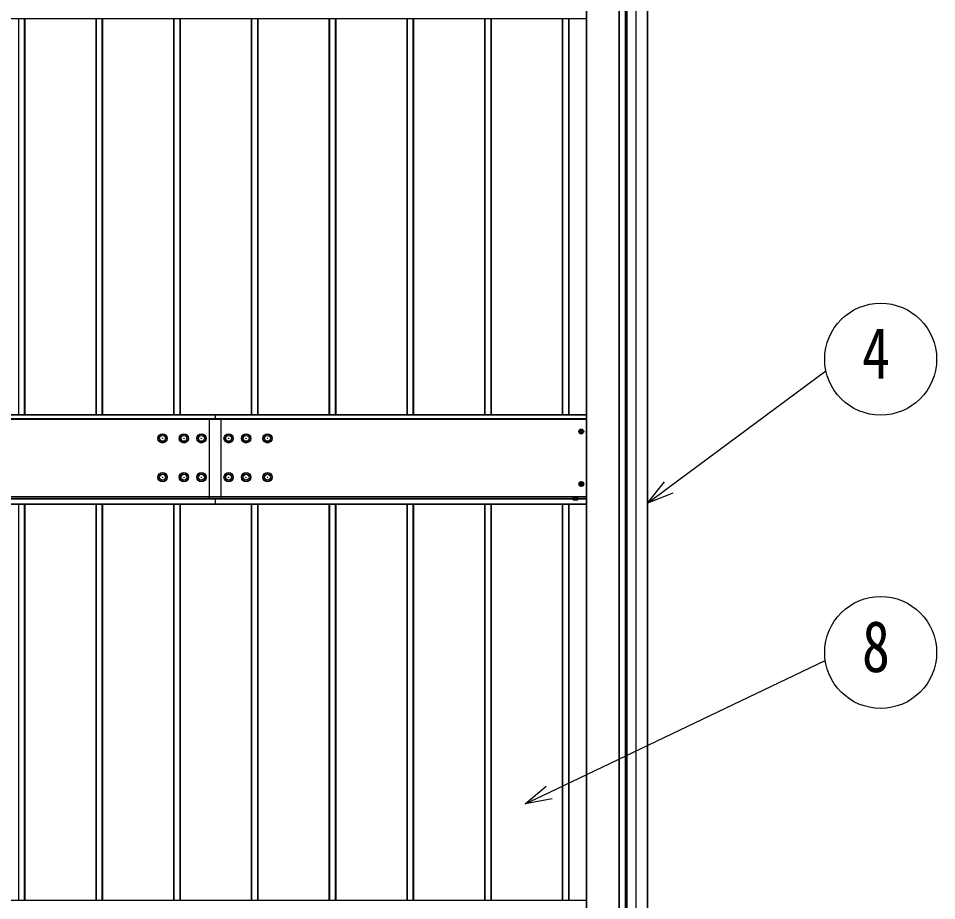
# Model space of a CAD drawing. Units: millimetres, scale not verified. Extents: x -16820 to 16820, y -11880 to 11880.
# Drawn here: x -7228 to -4866, y -1798 to 471 of the extents above; entities that cross this region are included whole.
import ezdxf
from ezdxf.enums import TextEntityAlignment as Align

# ---------------------------------------------------------------- set-up
doc = ezdxf.new("R2010")
doc.units = ezdxf.units.MM
doc.header["$LTSCALE"] = 60
doc.layers.add('0-4_YKK_A1', color=4, linetype='Continuous')
doc.layers.add('0-5_YKK_D', color=6, linetype='Continuous')
doc.styles.add('ＭＳ ゴシック', font='')
doc.styles.get('ＭＳ ゴシック').set_extended_font_data('MS Gothic')

msp = doc.modelspace()

# ---------------------------------------------------------------- linework, layer by layer
at = {"layer": '0-4_YKK_A1'}
for p, q in [((-5639.92, 1154.51), (-5639.92, -3843.14)), ((-5639.42, 1154.53), (-5639.42, -3843.12)), ((-5610.42, 1153.34), (-5610.42, -3841.88)), ((-5609.92, 1153.34), (-5609.92, -3841.88)), ((-5665.42, 1040.49), (-5665.42, -3808.7)), ((-5664.92, 1040.48), (-5664.92, -3808.7)), ((-5662.92, 1039.37), (-5662.92, -3808.7)), ((-5766.92, 704.47), (-5766.92, -3271.02)), ((-5766.42, 704.47), (-5766.42, -3271.02)), ((-5683.42, 704.47), (-5683.42, -3271.02)), ((-5682.92, 704.47), (-5682.92, -3271.02)), ((-5682.62, 703.57), (-5682.62, -3271.02)), ((-5667.22, 703.57), (-5667.22, -3279)), ((-5666.92, 703.56), (-5666.92, -3279.01)), ((-12522.02, 471.16), (-6722.02, 471.16)), ((-12522.02, 471.16), (-6722.02, 471.16)), ((-7227.92, 471.16), (-7227.92, -548.12)), ((-7212.92, 471.16), (-7212.92, -548.12)), ((-7211.92, 471.16), (-7211.92, -548.12)), ((-7211.62, 471.16), (-7211.62, -548.12)), ((-7028.92, 471.16), (-7028.92, -548.12)), ((-7027.92, 471.16), (-7027.92, -548.12)), ((-7012.92, 471.16), (-7012.92, -548.12)), ((-7011.92, 471.16), (-7011.92, -548.12)), ((-7011.62, 471.16), (-7011.62, -548.12)), ((-6828.92, 471.16), (-6828.92, -548.12)), ((-6827.92, 471.16), (-6827.92, -548.12)), ((-6812.92, 471.16), (-6812.92, -548.12)), ((-6811.92, 471.16), (-6811.92, -548.12)), ((-6811.62, 471.16), (-6811.62, -548.12)), ((-6722.02, 471.16), (-5766.92, 471.16)), ((-6722.02, 471.16), (-5766.92, 471.16)), ((-6628.92, 471.16), (-6628.92, -548.12)), ((-6627.92, 471.16), (-6627.92, -548.12)), ((-6612.92, 471.16), (-6612.92, -548.12)), ((-6611.92, 471.16), (-6611.92, -548.12)), ((-6611.62, 471.16), (-6611.62, -548.12)), ((-6428.92, 471.16), (-6428.92, -548.12)), ((-6427.92, 471.16), (-6427.92, -548.12)), ((-6412.92, 471.16), (-6412.92, -548.12)), ((-6411.92, 471.16), (-6411.92, -548.12)), ((-6411.62, 471.16), (-6411.62, -548.12)), ((-6228.92, 471.16), (-6228.92, -548.12)), ((-6227.92, 471.16), (-6227.92, -548.12)), ((-6212.92, 471.16), (-6212.92, -548.12)), ((-6211.92, 471.16), (-6211.92, -548.12)), ((-6211.62, 471.16), (-6211.62, -548.12)), ((-6028.92, 471.16), (-6028.92, -548.12)), ((-6027.92, 471.16), (-6027.92, -548.12)), ((-6012.92, 471.16), (-6012.92, -548.12)), ((-6011.92, 471.16), (-6011.92, -548.12)), ((-6011.62, 471.16), (-6011.62, -548.12)), ((-5828.92, 471.16), (-5828.92, -548.12)), ((-5827.92, 471.16), (-5827.92, -548.12)), ((-5812.92, 471.16), (-5812.92, -548.12)), ((-5811.92, 471.16), (-5811.92, -548.12)), ((-5811.62, 471.16), (-5811.62, -548.12)), ((-6722.02, -548.12), (-12522.02, -548.12)), ((-12522.02, -548.6), (-6722.02, -548.6)), ((-6722.02, -558.88), (-12522.02, -558.88)), ((-12522.02, -559.37), (-6722.02, -559.37)), ((-6737.02, -559.37), (-6737.02, -762.94)), ((-5766.92, -548.12), (-6722.02, -548.12)), ((-6722.02, -548.12), (-6722.02, -548.6)), ((-6722.02, -548.6), (-6722.02, -558.88)), ((-6722.02, -548.6), (-5766.92, -548.6)), ((-5766.92, -558.88), (-6722.02, -558.88)), ((-6722.02, -558.88), (-6722.02, -559.37)), ((-6722.02, -559.37), (-5766.92, -559.37)), ((-6707.02, -559.37), (-6707.02, -762.94)), ((-5780.68, -589.06), (-5780.68, -588.34)), ((-5779.16, -593.62), (-5779.16, -594.34)), ((-5780.68, -723.98), (-5780.68, -723.26)), ((-5779.16, -728.54), (-5779.16, -729.26)), ((-12522.02, -758.24), (-6722.02, -758.24)), ((-12522.02, -758.76), (-6722.02, -758.76)), ((-12522.02, -762.94), (-6722.02, -762.94)), ((-12522.02, -763.97), (-6722.02, -763.97)), ((-12522.02, -777.47), (-6722.02, -777.47)), ((-12522.02, -777.98), (-6722.02, -777.98)), ((-12522.02, -778.08), (-6722.02, -778.08)), ((-12522.02, -778.08), (-6722.02, -778.08)), ((-7227.92, -778.08), (-7227.92, -1797.36)), ((-7212.92, -778.08), (-7212.92, -1797.36)), ((-7211.92, -778.08), (-7211.92, -1797.36)), ((-7211.62, -778.08), (-7211.62, -1797.36)), ((-7028.92, -778.08), (-7028.92, -1797.36)), ((-7027.92, -778.08), (-7027.92, -1797.36)), ((-7012.92, -778.08), (-7012.92, -1797.36)), ((-7011.92, -778.08), (-7011.92, -1797.36)), ((-7011.62, -778.08), (-7011.62, -1797.36)), ((-6828.92, -778.08), (-6828.92, -1797.36)), ((-6827.92, -778.08), (-6827.92, -1797.36)), ((-6812.92, -778.08), (-6812.92, -1797.36)), ((-6811.92, -778.08), (-6811.92, -1797.36)), ((-6811.62, -778.08), (-6811.62, -1797.36)), ((-6722.02, -758.24), (-5766.92, -758.24)), ((-6722.02, -758.76), (-5766.92, -758.76)), ((-6722.02, -762.94), (-5800.34, -762.94)), ((-6722.02, -762.94), (-6722.02, -763.97)), ((-6722.02, -763.97), (-5800.41, -763.97)), ((-6722.02, -763.97), (-6722.02, -777.47)), ((-6722.02, -777.47), (-5766.92, -777.47)), ((-6722.02, -777.47), (-6722.02, -777.98)), ((-6722.02, -777.98), (-5766.92, -777.98)), ((-6722.02, -778.08), (-5766.92, -778.08)), ((-6722.02, -778.08), (-5766.92, -778.08)), ((-6628.92, -778.08), (-6628.92, -1797.36)), ((-6627.92, -778.08), (-6627.92, -1797.36)), ((-6612.92, -778.08), (-6612.92, -1797.36)), ((-6611.92, -778.08), (-6611.92, -1797.36)), ((-6611.62, -778.08), (-6611.62, -1797.36)), ((-6428.92, -778.08), (-6428.92, -1797.36)), ((-6427.92, -778.08), (-6427.92, -1797.36)), ((-6412.92, -778.08), (-6412.92, -1797.36)), ((-6411.92, -778.08), (-6411.92, -1797.36)), ((-6411.62, -778.08), (-6411.62, -1797.36)), ((-6228.92, -778.08), (-6228.92, -1797.36)), ((-6227.92, -778.08), (-6227.92, -1797.36)), ((-6212.92, -778.08), (-6212.92, -1797.36)), ((-6211.92, -778.08), (-6211.92, -1797.36)), ((-6211.62, -778.08), (-6211.62, -1797.36)), ((-6028.92, -778.08), (-6028.92, -1797.36)), ((-6027.92, -778.08), (-6027.92, -1797.36)), ((-6012.92, -778.08), (-6012.92, -1797.36)), ((-6011.92, -778.08), (-6011.92, -1797.36)), ((-6011.62, -778.08), (-6011.62, -1797.36)), ((-5828.92, -778.08), (-5828.92, -1797.36)), ((-5827.92, -778.08), (-5827.92, -1797.36)), ((-5812.92, -778.08), (-5812.92, -1797.36)), ((-5811.92, -778.08), (-5811.92, -1797.36)), ((-5811.62, -778.08), (-5811.62, -1797.36)), ((-5800.41, -762.99), (-5788.86, -762.99)), ((-5800.41, -766.55), (-5800.41, -762.99)), ((-5799.64, -766.99), (-5800.41, -766.55)), ((-5800.34, -762.99), (-5800.34, -761.79)), ((-5799.64, -766.99), (-5789.64, -766.99)), ((-5797.52, -766.55), (-5797.52, -762.99)), ((-5791.75, -766.55), (-5791.75, -762.99)), ((-5789.64, -766.99), (-5788.86, -766.55)), ((-5788.94, -762.99), (-5788.94, -761.79)), ((-5788.94, -762.94), (-5766.92, -762.94)), ((-5788.86, -766.55), (-5788.86, -762.99)), ((-5788.86, -763.97), (-5766.92, -763.97)), ((-6722.02, -1797.36), (-12522.02, -1797.36)), ((-5766.92, -1797.36), (-6722.02, -1797.36)), ((-6722.02, -1797.36), (-6722.02, -1797.84))]:
    msp.add_line(p, q, dxfattribs=at)
for points in [[(-6722.02, 471.26), (-6722.02, 471.16), (-6722.02, 471.16)], [(-5780.68, -588.34), (-5779.16, -588.34), (-5779.16, -589.06)], [(-5782.2, -592.1), (-5782.92, -592.1), (-5782.92, -590.58), (-5782.2, -590.58)], [(-5779.16, -594.34), (-5780.68, -594.34), (-5780.68, -593.62)], [(-5777.64, -590.58), (-5776.92, -590.58), (-5776.92, -592.1), (-5777.64, -592.1)], [(-5782.2, -727.02), (-5782.92, -727.02), (-5782.92, -725.5), (-5782.2, -725.5)], [(-5780.68, -723.26), (-5779.16, -723.26), (-5779.16, -723.98)], [(-5779.16, -729.26), (-5780.68, -729.26), (-5780.68, -728.54)], [(-5777.64, -725.5), (-5776.92, -725.5), (-5776.92, -727.02), (-5777.64, -727.02)], [(-6722.02, -777.98), (-6722.02, -778.08), (-6722.02, -778.08)], [(-5797.69, -767), (-5796.54, -764.64), (-5794.64, -763.63)], [(-5791.59, -767), (-5792.74, -764.64), (-5794.64, -763.63)]]:
    msp.add_lwpolyline(points, dxfattribs=at)
for points in [[(-5774.15, -591.34), (-5777.03, -596.34), (-5782.81, -596.34), (-5785.69, -591.34), (-5782.81, -586.34), (-5777.03, -586.34)], [(-5774.15, -726.26), (-5777.03, -731.26), (-5782.81, -731.26), (-5785.69, -726.26), (-5782.81, -721.26), (-5777.03, -721.26)], [(-5788.39, -760.19), (-5800.89, -760.19), (-5800.89, -761.79), (-5788.39, -761.79)]]:
    msp.add_lwpolyline(points, close=True, dxfattribs=at)
for centre, radius in [((-5779.92, -591.34), 6.25), ((-5779.92, -591.34), 5), ((-6857.02, -608.83), 12), ((-6857.02, -608.83), 10.88), ((-6857.02, -608.83), 7.48), ((-6857.02, -608.83), 0.5), ((-6802.02, -608.83), 12), ((-6802.02, -608.83), 10.88), ((-6802.02, -608.83), 7.48), ((-6802.02, -608.83), 0.5), ((-6757.02, -608.83), 12), ((-6757.02, -608.83), 10.88), ((-6757.02, -608.83), 7.48), ((-6757.02, -608.83), 0.5), ((-6687.02, -608.83), 12), ((-6687.02, -608.83), 10.88), ((-6687.02, -608.83), 7.48), ((-6687.02, -608.83), 0.5), ((-6642.02, -608.83), 12), ((-6642.02, -608.83), 10.88), ((-6642.02, -608.83), 7.48), ((-6642.02, -608.83), 0.5), ((-6587.02, -608.83), 12), ((-6587.02, -608.83), 10.88), ((-6587.02, -608.83), 7.48), ((-6587.02, -608.83), 0.5), ((-6857.02, -708.78), 12), ((-6857.02, -708.78), 10.88), ((-6857.02, -708.78), 7.48), ((-6857.02, -708.78), 0.5), ((-6802.02, -708.78), 12), ((-6802.02, -708.78), 10.88), ((-6802.02, -708.78), 7.48), ((-6802.02, -708.78), 0.5), ((-6757.02, -708.78), 12), ((-6757.02, -708.78), 10.88), ((-6757.02, -708.78), 7.48), ((-6757.02, -708.78), 0.5), ((-6687.02, -708.78), 12), ((-6687.02, -708.78), 10.88), ((-6687.02, -708.78), 7.48), ((-6687.02, -708.78), 0.5), ((-6642.02, -708.78), 12), ((-6642.02, -708.78), 10.88), ((-6642.02, -708.78), 7.48), ((-6642.02, -708.78), 0.5), ((-6587.02, -708.78), 12), ((-6587.02, -708.78), 10.88), ((-6587.02, -708.78), 7.48), ((-6587.02, -708.78), 0.5), ((-5779.92, -726.26), 6.25), ((-5779.92, -726.26), 5)]:
    msp.add_circle(centre, radius, dxfattribs=at)
for centre, radius, start, end in [((-5779.92, -591.34), 5.58, 123.74848, 176.25152), ((-5779.92, -591.34), 5.58, 63.74848, 116.25152), ((-5782.2, -589.06), 1.52, 270, 0), ((-5777.64, -589.06), 1.52, 180, 270), ((-5779.92, -591.34), 5.58, 3.74848, 56.25152), ((-5779.92, -591.34), 5.58, 183.74848, 236.25152), ((-5779.92, -591.34), 5.58, 243.74848, 296.25152), ((-5782.2, -593.62), 1.52, 0, 90), ((-5777.64, -593.62), 1.52, 90, 180), ((-5779.92, -591.34), 5.58, 303.74848, 356.25152), ((-5779.92, -726.26), 5.58, 123.74848, 176.25152), ((-5779.92, -726.26), 5.58, 183.74848, 236.25152), ((-5779.92, -726.26), 5.58, 63.74848, 116.25152), ((-5779.92, -726.26), 5.58, 243.74848, 296.25152), ((-5782.2, -723.98), 1.52, 270, 0), ((-5782.2, -728.54), 1.52, 0, 90), ((-5777.64, -723.98), 1.52, 180, 270), ((-5777.64, -728.54), 1.52, 90, 180), ((-5779.92, -726.26), 5.58, 3.74848, 56.25152), ((-5779.92, -726.26), 5.58, 303.74848, 356.25152), ((-5798.97, -764.44), 2.56, 235.61708, 304.38292), ((-5794.64, -757.44), 9.55, 252.41276, 287.58724), ((-5790.31, -764.44), 2.56, 235.61708, 304.38292)]:
    msp.add_arc(centre, radius, start, end, dxfattribs=at)
at = {"layer": '0-5_YKK_D'}
for points in [[(-5609.92, -775.69), (-5555.28, -735.21), (-5150.61, -435.41)], [(-5544.44, -749.85), (-5609.92, -775.69), (-5566.13, -720.57)], [(-5924.08, -1548.65), (-5862.72, -1519.35), (-5152.31, -1180.21)], [(-5854.87, -1535.8), (-5924.08, -1548.65), (-5870.57, -1502.91)]]:
    msp.add_lwpolyline(points, dxfattribs=at)
for centre in [(-5009.82, -405.17), (-5009.82, -1159.39)]:
    msp.add_circle(centre, 144, dxfattribs=at)

# ---------------------------------------------------------------- texts
at = {"layer": '0-5_YKK_D', "style": 'ＭＳ ゴシック', "width": 0.8}
for s, p in [('4', (-5057.82, -495.17)), ('8', (-5057.82, -1249.39))]:
    msp.add_text(s, height=132, dxfattribs=at).set_placement(p, align=Align.BOTTOM_LEFT)

doc.saveas('drawing.dxf')
